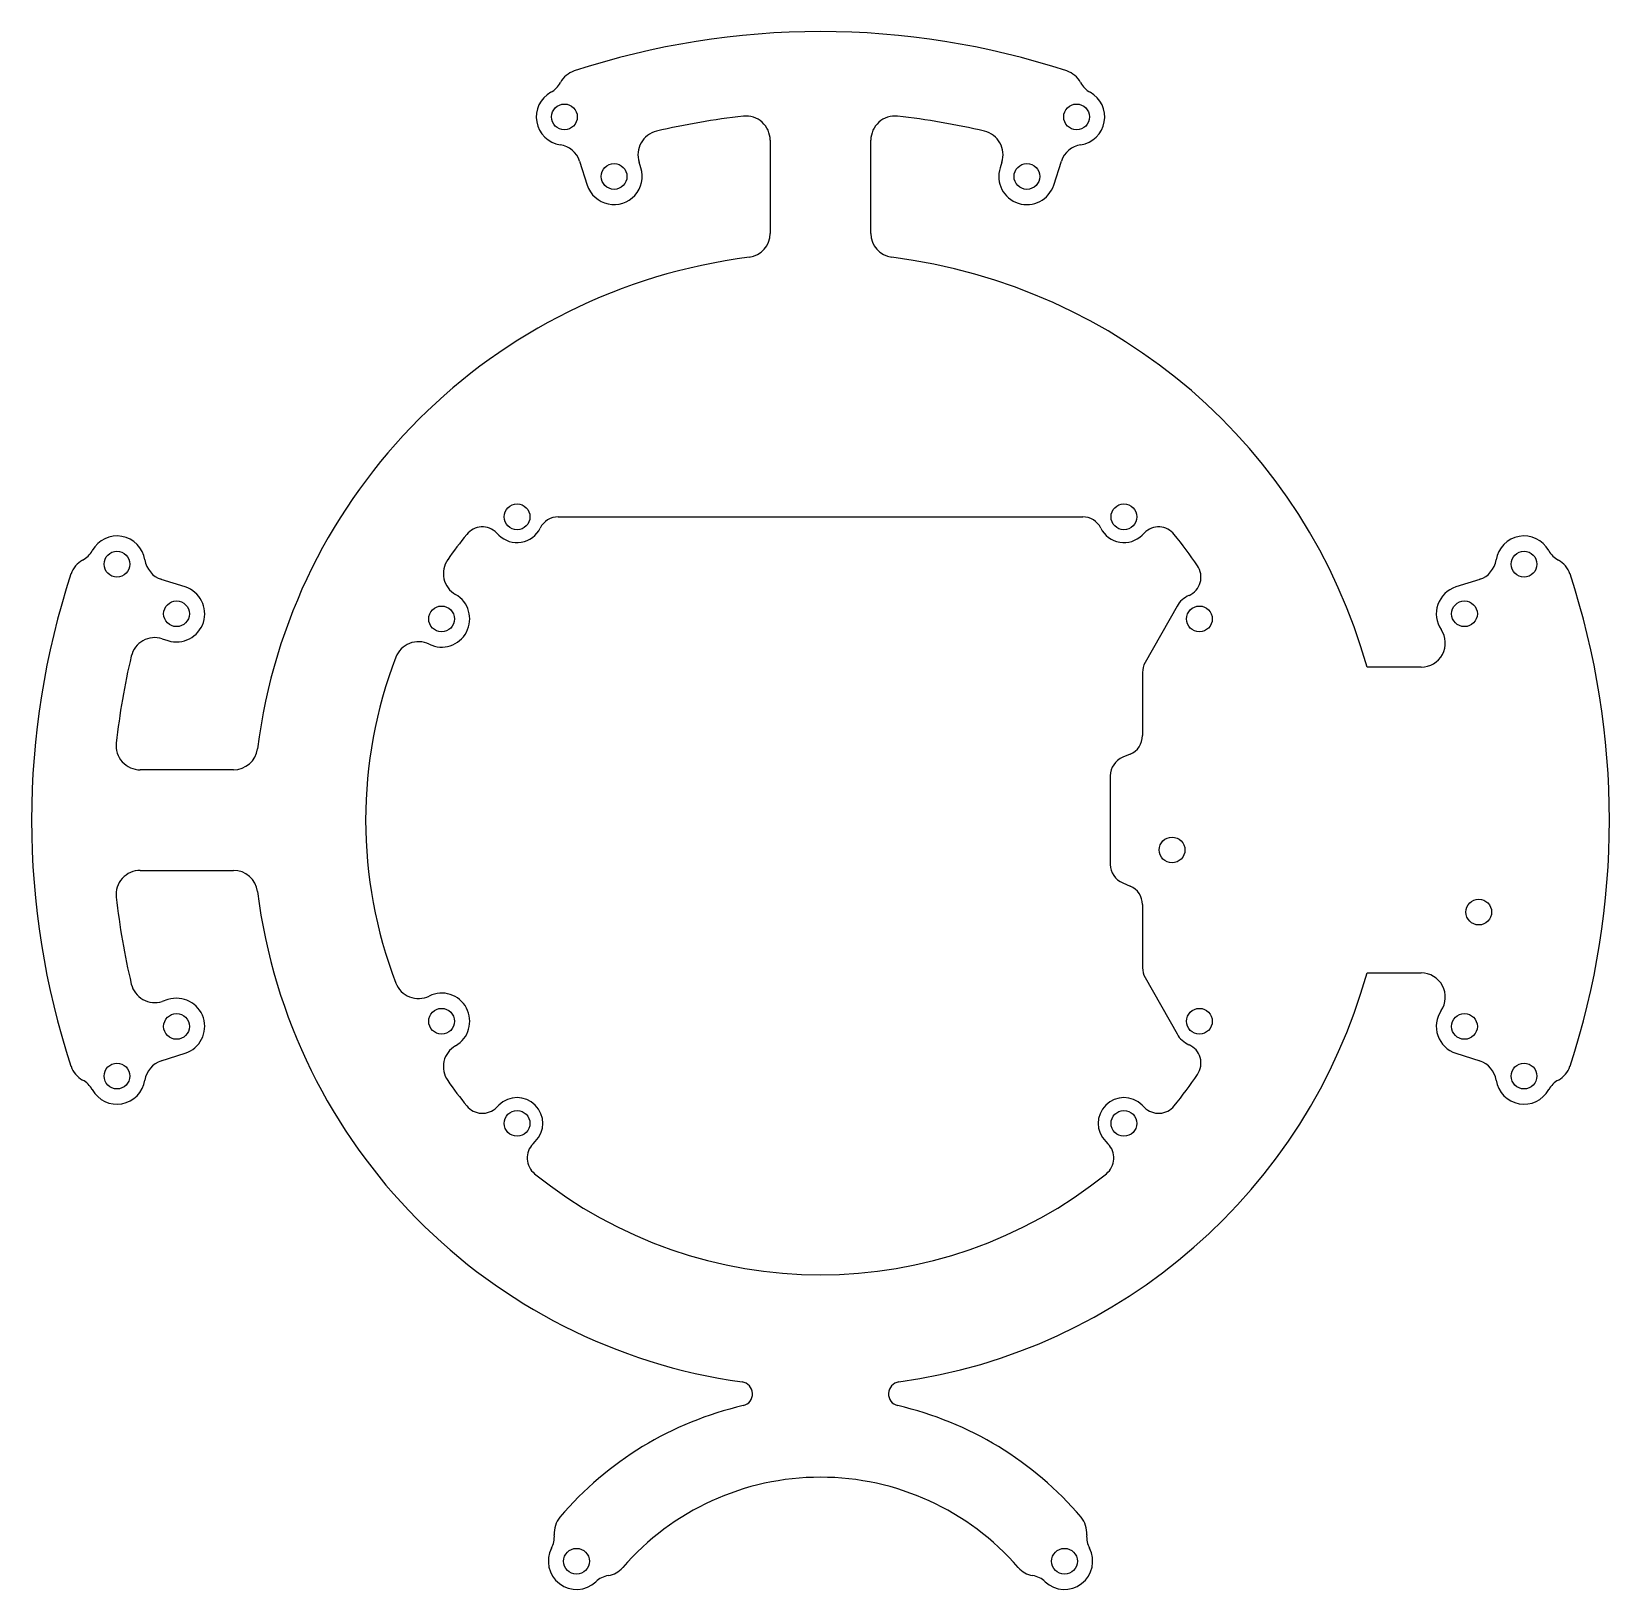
# Model space of a CAD drawing. Header units: millimetres. Extents: x -98 to 98, y -96 to 98.
import ezdxf

# ---------------------------------------------------------------- set-up
doc = ezdxf.new("R2010")
doc.units = ezdxf.units.MM
doc.layers.get('0').update_dxf_attribs({"linetype": 'CONTINUOUS'})

msp = doc.modelspace()

# ---------------------------------------------------------------- linework, layer by layer
for p, q in [((-6.25, 84.5), (-6.25, 72.92)), ((6.25, 72.92), (6.25, 84.5)), ((-29.92, 81.88), (-28.97, 78.92)), ((-22.3, 81.06), (-22.53, 81.78)), ((22.53, 81.78), (22.3, 81.06)), ((28.97, 78.92), (29.92, 81.88)), ((-32.57, 37.69), (32.57, 37.69)), ((-40.23, 35.71), (-39.95, 35.43)), ((39.95, 35.43), (40.23, 35.71)), ((-78.92, 28.97), (-81.88, 29.92)), ((81.88, 29.92), (78.92, 28.97)), ((44.29, 26.58), (40.32, 19.57)), ((-81.78, 22.53), (-81.06, 22.3)), ((40, 18.34), (40, 10.5)), ((74.61, 19), (67.89, 19)), ((38.46, 8.19), (37.54, 7.81)), ((-72.92, 6.25), (-84.5, 6.25)), ((36, 5.5), (36, -5.5)), ((-84.5, -6.25), (-72.92, -6.25)), ((37.54, -7.81), (38.46, -8.19)), ((40, -10.5), (40, -18.34)), ((40.32, -19.57), (44.29, -26.58)), ((67.89, -19), (74.61, -19)), ((-81.06, -22.3), (-81.78, -22.53)), ((-81.88, -29.92), (-78.92, -28.97)), ((78.92, -28.97), (81.88, -29.92)), ((-39.95, -35.43), (-40.23, -35.71)), ((40.23, -35.71), (39.95, -35.43)), ((-35.71, -40.23), (-35.43, -39.95)), ((35.43, -39.95), (35.71, -40.23))]:
    msp.add_line(p, q)
for centre in [(-31.81, 87.39), (31.81, 87.39), (-25.64, 79.99), (25.64, 79.99), (-37.69, 37.69), (37.69, 37.69), (-87.39, 31.81), (87.39, 31.81), (-79.99, 25.64), (-47.07, 25), (47.07, 25), (79.99, 25.64), (43.67, -3.71), (81.77, -11.43), (-47.07, -25), (47.07, -25), (-79.99, -25.64), (79.99, -25.64), (-87.39, -31.81), (87.39, -31.81), (-37.69, -37.69), (37.69, -37.69), (-30.31, -92.11), (30.31, -92.11)]:
    msp.add_circle(centre, 1.6)
for centre, radius, start, end in [((0, 0), 98, 71.8096, 108.1904), ((-29.66, 90.25), 3, 108.1904, 151.8474), ((29.66, 90.25), 3, 28.1526, 71.8096), ((-31.81, 87.39), 3.5, 118.8757, 261.442), ((-34.95, 93.08), 3, 298.8757, 331.8474), ((34.95, 93.08), 3, 208.1526, 241.1243), ((31.81, 87.39), 3.5, -81.442, 61.1243), ((0, 0), 88, 96.2475, 103.3853), ((-9.25, 84.5), 3, 0, 96.2475), ((9.25, 84.5), 3, 83.7525, 180), ((0, 0), 88, 76.6147, 83.7525), ((-19.68, 82.69), 3, 103.3853, 197.771), ((19.68, 82.69), 3, -17.771, 76.6147), ((-32.78, 80.96), 3, 17.771, 81.442), ((32.78, 80.96), 3, 98.558, 162.229), ((-25.64, 79.99), 3.5, -162.229, 17.771), ((25.64, 79.99), 3.5, 162.229, 342.229), ((-9.25, 72.92), 3, -82.7701, 0), ((9.25, 72.92), 3, 180, 262.7701), ((0, 0), 70.5, 97.2299, 172.7701), ((0, 0), 70.5, 15.6347, 82.7701), ((-32.57, 35.19), 2.5, 90, 153.9856), ((32.57, 35.19), 2.5, 26.0144, 90), ((-87.39, 31.81), 3.5, 8.558, 151.1243), ((0, 0), 56.5, 141.0592, 145.0526), ((-42, 33.94), 2.5, 45, 141.0592), ((-37.69, 37.69), 3.2, 225, 333.9856), ((37.69, 37.69), 3.2, 206.0144, 315), ((42, 33.94), 2.5, 38.9408, 135), ((0, 0), 56.5, 34.0164, 38.9408), ((87.39, 31.81), 3.5, 28.8757, 171.442), ((-93.08, 34.95), 3, 298.1526, 331.1243), ((93.08, 34.95), 3, 208.8757, 241.8474), ((-90.25, 29.66), 3, 118.1526, 161.8096), ((-80.96, 32.78), 3, 188.558, 252.229), ((-43.85, 30.65), 3, 145.0526, 240.3002), ((44.76, 30.21), 2.5, -66.05, 34.0164), ((80.96, 32.78), 3, 287.771, 351.442), ((90.25, 29.66), 3, 18.1904, 61.8474), ((0, 0), 98, 161.8096, 198.1904), ((0, 0), 98, -18.1904, 18.1904), ((-79.99, 25.64), 3.5, -107.771, 72.229), ((-47.07, 25), 3.5, -116.2445, 60.3002), ((47.07, 25), 3.2, 113.95, 150.4889), ((79.99, 25.64), 3.5, 107.771, 214.0338), ((74.61, 22), 3, -90, 34.0338), ((-82.69, 19.68), 3, 72.229, 166.6147), ((-49.95, 19.17), 3, 63.7555, 159.003), ((0, 0), 88, 166.6147, 173.7525), ((0, 0), 56.5, 159.003, 200.997), ((42.5, 18.34), 2.5, 150.4889, 180), ((37.5, 10.5), 2.5, -67.3801, 0), ((-84.5, 9.25), 3, 173.7525, 270), ((-72.92, 9.25), 3, 270, 352.7701), ((38.5, 5.5), 2.5, 112.6199, 180), ((38.5, -5.5), 2.5, 180, 247.3801), ((-84.5, -9.25), 3, 90, 186.2475), ((-72.92, -9.25), 3, 7.2299, 90), ((0, 0), 88, 186.2475, 193.3853), ((0, 0), 70.5, 187.2299, 262.061), ((37.5, -10.5), 2.5, 0, 67.3801), ((0, 0), 70.5, 277.939, 344.3653), ((42.5, -18.34), 2.5, 180, 209.5111), ((74.61, -22), 3, -34.0338, 90), ((-82.69, -19.68), 3, 193.3853, 287.771), ((-49.95, -19.17), 3, 200.997, 296.2446), ((-47.07, -25), 3.5, -60.3001, 116.2446), ((-79.99, -25.64), 3.5, -72.229, 107.771), ((79.99, -25.64), 3.5, 145.9662, 252.229), ((47.07, -25), 3.2, 209.5111, 246.05), ((-43.85, -30.65), 3, 119.6999, 214.9474), ((44.76, -30.21), 2.5, -34.0164, 66.05), ((-90.25, -29.66), 3, 198.1904, 241.8474), ((-80.96, -32.78), 3, 107.771, 171.442), ((80.96, -32.78), 3, 8.558, 72.229), ((90.25, -29.66), 3, 298.1526, 341.8096), ((-93.08, -34.95), 3, 28.8757, 61.8474), ((-87.39, -31.81), 3.5, 208.8757, 351.442), ((0, 0), 56.5, 214.9474, 218.9408), ((0, 0), 56.5, 321.0592, 325.9836), ((87.39, -31.81), 3.5, 188.558, 331.1243), ((93.08, -34.95), 3, 118.1526, 151.1243), ((-37.69, -37.69), 3.2, -45, 135), ((37.69, -37.69), 3.2, 45, 225), ((-42, -33.94), 2.5, 218.9408, 315), ((42, -33.94), 2.5, 225, 321.0592), ((-33.94, -42), 2.5, 135, 231.0592), ((33.94, -42), 2.5, -51.0592, 45), ((0, 0), 56.5, 231.0592, 308.9408), ((-9.94, -71.31), 1.5, -76.9377, 82.061), ((9.94, -71.31), 1.5, 97.939, 256.9377), ((0, -114.17), 42.5, 103.0623, 139.6029), ((0, -114.17), 42.5, 40.3971, 76.9377), ((0, -114.17), 32.5, 40.889, 139.111), ((-30.08, -88.57), 3, 139.6029, 184.827), ((30.08, -88.57), 3, -4.827, 40.3971), ((-36.06, -89.08), 3, -27.8515, 4.827), ((36.06, -89.08), 3, 175.173, 207.8515), ((-30.31, -92.11), 3.5, 152.1485, 313.1725), ((30.31, -92.11), 3.5, -133.1725, 27.8515), ((-25.87, -96.85), 3, 99.3115, 133.1725), ((-26.84, -90.93), 3, 279.3115, 319.111), ((26.84, -90.93), 3, 220.889, 260.6885), ((25.87, -96.85), 3, 46.8275, 80.6885)]:
    msp.add_arc(centre, radius, start, end)

doc.saveas('drawing.dxf')
